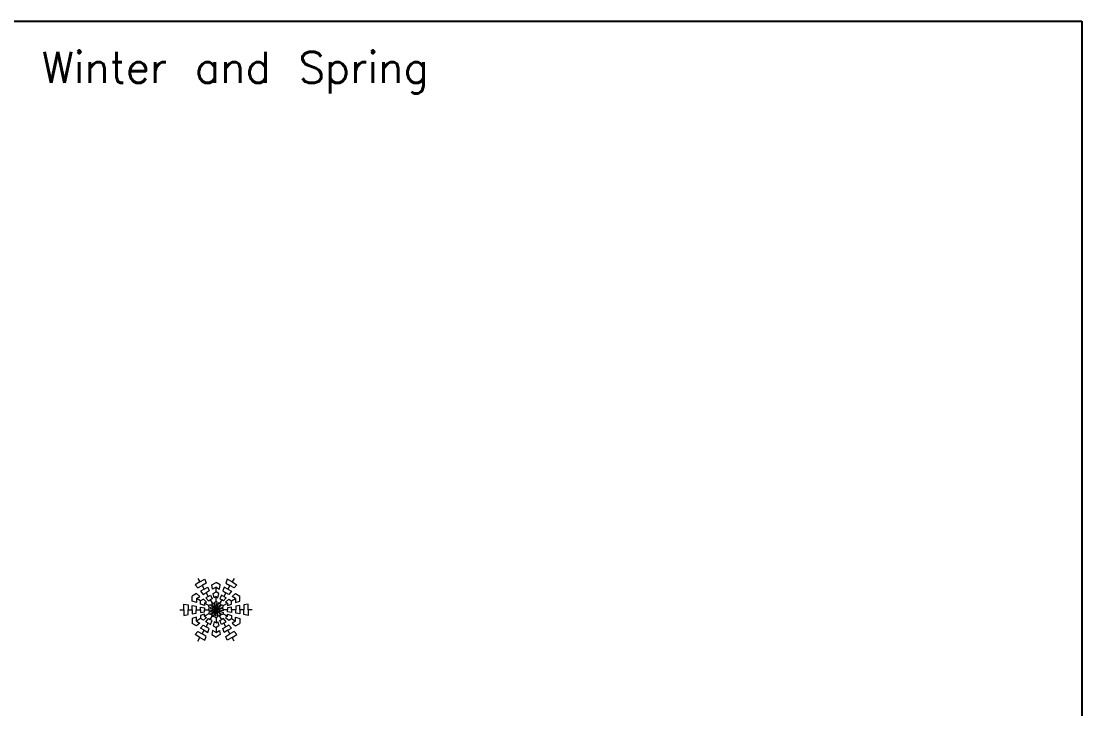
# Model space of a CAD drawing. Header units: millimetres. Extents: x 7 to 784, y -168 to 358.
# Drawn here: x 324 to 392.3, y 164.1 to 208.4 of the extents above; entities that cross this region are included whole.
import ezdxf

# ---------------------------------------------------------------- set-up
doc = ezdxf.new("R2010")
doc.units = ezdxf.units.MM
doc.layers.add('SnowBorder', color=145, linetype='Continuous')
doc.styles.get("Standard").update_dxf_attribs({"font": 'txt.shx'})

msp = doc.modelspace()

# ---------------------------------------------------------------- linework, layer by layer
for p, q in [((194.59931, 208.39211), (392.33927, 208.39211)), ((392.33927, 208.39211), (392.33927, 24.75245))]:
    msp.add_line(p, q)
at = {"layer": 'SnowBorder', "lineweight": 0}
for p, q in [((335.55911, 172.30075), (335.24345, 172.11851)), ((335.24345, 172.11851), (335.41692, 171.91557)), ((335.42511, 172.53285), (335.55911, 172.30075)), ((335.42511, 172.53285), (335.55911, 172.30075)), ((335.55911, 172.30075), (335.87477, 172.483)), ((335.96378, 172.23131), (335.69035, 172.07344)), ((335.87477, 172.483), (335.96378, 172.23131)), ((336.31414, 172.11785), (336.59018, 172.27632)), ((336.36426, 171.8459), (336.31414, 172.11785)), ((336.86622, 172.11785), (336.59018, 172.27632)), ((336.8161, 171.8459), (336.86622, 172.11785)), ((337.30559, 172.483), (337.21658, 172.23131)), ((337.21658, 172.23131), (337.49001, 172.07344)), ((337.62125, 172.30075), (337.30559, 172.483)), ((337.75526, 172.53285), (337.62125, 172.30075)), ((337.75526, 172.53285), (337.62125, 172.30075)), ((337.62125, 172.30075), (337.93691, 172.11851)), ((337.93691, 172.11851), (337.76345, 171.91557)), ((335.34, 171.55543), (335.06473, 171.3956)), ((335.55045, 171.37605), (335.34, 171.55543)), ((335.41692, 171.91557), (335.69035, 172.07344)), ((335.82574, 171.83894), (335.5951, 171.70578)), ((335.5951, 171.70578), (335.76328, 171.50096)), ((335.69035, 172.07344), (335.82574, 171.83894)), ((335.69035, 172.07344), (335.82574, 171.83894)), ((335.76328, 171.50096), (335.95648, 171.6125)), ((335.82574, 171.83894), (336.05638, 171.9721)), ((336.14967, 171.72404), (335.95648, 171.6125)), ((335.95648, 171.6125), (336.09302, 171.37599)), ((335.95648, 171.6125), (336.09302, 171.37599)), ((336.05638, 171.9721), (336.14967, 171.72404)), ((336.09302, 171.37599), (336.24232, 171.46219)), ((336.24232, 171.46219), (336.33587, 171.2136)), ((336.59018, 171.97634), (336.36426, 171.8459)), ((336.41311, 171.5584), (336.59018, 171.66198)), ((336.46197, 171.28573), (336.41311, 171.5584)), ((336.59018, 171.66198), (336.59018, 171.97634)), ((336.59018, 171.66198), (336.59018, 171.97634)), ((336.59018, 171.97634), (336.8161, 171.8459)), ((336.76726, 171.5584), (336.59018, 171.66198)), ((336.71839, 171.28573), (336.76726, 171.5584)), ((336.93805, 171.46219), (336.84449, 171.2136)), ((337.08734, 171.37599), (336.93805, 171.46219)), ((337.12399, 171.9721), (337.03069, 171.72404)), ((337.03069, 171.72404), (337.22389, 171.6125)), ((337.22389, 171.6125), (337.08734, 171.37599)), ((337.22389, 171.6125), (337.08734, 171.37599)), ((337.35463, 171.83894), (337.12399, 171.9721)), ((337.41709, 171.50096), (337.22389, 171.6125)), ((337.49001, 172.07344), (337.35463, 171.83894)), ((337.49001, 172.07344), (337.35463, 171.83894)), ((337.35463, 171.83894), (337.58527, 171.70578)), ((337.58527, 171.70578), (337.41709, 171.50096)), ((337.76345, 171.91557), (337.49001, 172.07344)), ((337.62992, 171.37605), (337.84037, 171.55543)), ((337.84037, 171.55543), (338.11563, 171.3956)), ((334.52804, 170.51489), (334.52804, 170.87938)), ((334.52804, 170.87938), (334.79052, 170.83062)), ((334.79052, 170.83062), (334.79052, 170.51489)), ((335.0613, 170.51489), (335.0613, 170.78121)), ((335.0613, 170.78121), (335.32277, 170.73797)), ((335.06395, 171.07731), (335.06473, 171.3956)), ((335.32453, 170.98474), (335.06395, 171.07731)), ((335.32277, 170.73797), (335.32277, 170.51489)), ((335.32453, 171.24561), (335.55045, 171.37605)), ((335.59677, 171.08843), (335.32453, 171.24561)), ((335.32453, 171.24561), (335.32453, 170.98474)), ((335.59677, 171.08843), (335.32453, 171.24561)), ((335.77501, 171.18999), (335.59677, 171.08843)), ((335.59794, 170.88329), (335.59677, 171.08843)), ((335.85851, 170.78927), (335.59794, 170.88329)), ((335.98672, 171.01134), (335.77501, 171.18999)), ((335.85851, 170.93732), (335.98672, 171.01134)), ((336.13117, 170.7799), (335.85851, 170.93732)), ((335.85851, 170.93732), (335.85851, 170.78927)), ((336.13117, 170.7799), (335.85851, 170.93732)), ((336.09302, 171.37599), (335.94372, 171.2898)), ((335.94372, 171.2898), (336.11224, 171.08448)), ((336.11224, 171.08448), (336.22405, 171.14904)), ((336.13067, 170.68757), (336.13117, 170.7799)), ((336.21088, 170.82649), (336.13117, 170.7799)), ((336.42755, 170.64721), (336.21088, 170.82649)), ((336.33587, 171.2136), (336.22405, 171.14904)), ((336.22405, 171.14904), (336.35995, 170.91366)), ((336.22405, 171.14904), (336.35995, 170.91366)), ((336.35995, 170.91366), (336.29022, 170.87394)), ((336.29022, 170.87394), (336.46056, 170.6696)), ((336.35995, 170.91366), (336.42921, 170.95419)), ((336.42921, 170.95419), (336.52101, 170.7045)), ((336.59018, 171.35975), (336.46197, 171.28573)), ((336.50997, 170.99917), (336.59018, 171.04491)), ((336.55691, 170.72189), (336.50997, 170.99917)), ((336.59018, 170.74224), (336.55691, 170.72189)), ((336.59018, 171.04491), (336.59018, 171.35975)), ((336.59018, 171.04491), (336.59018, 171.35975)), ((336.59018, 171.35975), (336.71839, 171.28573)), ((336.67039, 170.99917), (336.59018, 171.04491)), ((336.59018, 170.51489), (336.59018, 170.74224)), ((336.59018, 170.74224), (336.62346, 170.72189)), ((336.59018, 170.51489), (336.59018, 170.74224)), ((336.62346, 170.72189), (336.67039, 170.99917)), ((336.75116, 170.95419), (336.65936, 170.7045)), ((336.89014, 170.87394), (336.7198, 170.6696)), ((336.82041, 170.91366), (336.75116, 170.95419)), ((336.75282, 170.64721), (336.96948, 170.82649)), ((336.95631, 171.14904), (336.82041, 170.91366)), ((336.95631, 171.14904), (336.82041, 170.91366)), ((336.82041, 170.91366), (336.89014, 170.87394)), ((336.84449, 171.2136), (336.95631, 171.14904)), ((337.06813, 171.08448), (336.95631, 171.14904)), ((336.96948, 170.82649), (337.0492, 170.7799)), ((337.0492, 170.7799), (337.32186, 170.93732)), ((337.0492, 170.7799), (337.32186, 170.93732)), ((337.04969, 170.68757), (337.0492, 170.7799)), ((337.23664, 171.2898), (337.06813, 171.08448)), ((337.08734, 171.37599), (337.23664, 171.2898)), ((337.19364, 171.01134), (337.40535, 171.18999)), ((337.32186, 170.93732), (337.19364, 171.01134)), ((337.32186, 170.93732), (337.32186, 170.78927)), ((337.32186, 170.78927), (337.58243, 170.88329)), ((337.40535, 171.18999), (337.58359, 171.08843)), ((337.58243, 170.88329), (337.58359, 171.08843)), ((337.58359, 171.08843), (337.85584, 171.24561)), ((337.58359, 171.08843), (337.85584, 171.24561)), ((337.85584, 171.24561), (337.62992, 171.37605)), ((337.85584, 171.24561), (337.85584, 170.98474)), ((337.85584, 170.98474), (338.11641, 171.07731)), ((338.11907, 170.78121), (337.8576, 170.73797)), ((337.8576, 170.73797), (337.8576, 170.51489)), ((338.11641, 171.07731), (338.11563, 171.3956)), ((338.11907, 170.51489), (338.11907, 170.78121)), ((338.65232, 170.87938), (338.38985, 170.83062)), ((338.38985, 170.83062), (338.38985, 170.51489)), ((338.65232, 170.51489), (338.65232, 170.87938)), ((334.26003, 170.51489), (334.52804, 170.51489)), ((334.26003, 170.51489), (334.52804, 170.51489)), ((334.52804, 170.51489), (334.52804, 170.15039)), ((334.52804, 170.15039), (334.79052, 170.19915)), ((334.79052, 170.19915), (334.79052, 170.51489)), ((334.79052, 170.51489), (335.0613, 170.51489)), ((334.79052, 170.51489), (335.0613, 170.51489)), ((335.0613, 170.51489), (335.0613, 170.24857)), ((335.0613, 170.24857), (335.32277, 170.2918)), ((335.32277, 170.2918), (335.32277, 170.51489)), ((335.32277, 170.51489), (335.59586, 170.51489)), ((335.32277, 170.51489), (335.59586, 170.51489)), ((335.59586, 170.51489), (335.59586, 170.68728)), ((335.59586, 170.68728), (335.85793, 170.644)), ((335.59586, 170.51489), (335.59586, 170.34249)), ((335.59586, 170.34249), (335.85793, 170.38577)), ((335.59794, 170.14648), (335.59677, 169.94134)), ((335.85851, 170.2405), (335.59794, 170.14648)), ((335.85793, 170.644), (335.85793, 170.51489)), ((335.85793, 170.38577), (335.85793, 170.51489)), ((335.85793, 170.51489), (336.12972, 170.51489)), ((335.85793, 170.51489), (336.12972, 170.51489)), ((336.13117, 170.24987), (335.85851, 170.09245)), ((336.13117, 170.24987), (335.85851, 170.09245)), ((335.85851, 170.09245), (335.85851, 170.2405)), ((335.85851, 170.09245), (335.98672, 170.01843)), ((336.12972, 170.51489), (336.12925, 170.59513)), ((336.12925, 170.59513), (336.39139, 170.54978)), ((336.12972, 170.51489), (336.12925, 170.43464)), ((336.12925, 170.43464), (336.39139, 170.47999)), ((336.39427, 170.58957), (336.13067, 170.68757)), ((336.39427, 170.4402), (336.13067, 170.3422)), ((336.13067, 170.3422), (336.13117, 170.24987)), ((336.21088, 170.20328), (336.13117, 170.24987)), ((336.42755, 170.38256), (336.21088, 170.20328)), ((336.22405, 169.88073), (336.35995, 170.11611)), ((336.22405, 169.88073), (336.35995, 170.11611)), ((336.29022, 170.15583), (336.46056, 170.36017)), ((336.35995, 170.11611), (336.29022, 170.15583)), ((336.35995, 170.11611), (336.42921, 170.07558)), ((336.39139, 170.54978), (336.39139, 170.51489)), ((336.39139, 170.47999), (336.39139, 170.51489)), ((336.39139, 170.51489), (336.59018, 170.51489)), ((336.39139, 170.51489), (336.59018, 170.51489)), ((336.39329, 170.62856), (336.42755, 170.64721)), ((336.39329, 170.62856), (336.39427, 170.58957)), ((336.59018, 170.51489), (336.39329, 170.62856)), ((336.59018, 170.51489), (336.39329, 170.62856)), ((336.59018, 170.51489), (336.39329, 170.40121)), ((336.59018, 170.51489), (336.39329, 170.40121)), ((336.39329, 170.40121), (336.39427, 170.4402)), ((336.39329, 170.40121), (336.42755, 170.38256)), ((336.42921, 170.07558), (336.52101, 170.32528)), ((336.46056, 170.6696), (336.49078, 170.68705)), ((336.46056, 170.36017), (336.49078, 170.34272)), ((336.52101, 170.7045), (336.49078, 170.68705)), ((336.49078, 170.68705), (336.59018, 170.51489)), ((336.49078, 170.68705), (336.59018, 170.51489)), ((336.49078, 170.34272), (336.59018, 170.51489)), ((336.49078, 170.34272), (336.59018, 170.51489)), ((336.52101, 170.32528), (336.49078, 170.34272)), ((336.55691, 170.30788), (336.50997, 170.0306)), ((336.59018, 170.28753), (336.55691, 170.30788)), ((336.68958, 170.68705), (336.59018, 170.51489)), ((336.68958, 170.68705), (336.59018, 170.51489)), ((336.59018, 170.51489), (336.78708, 170.62856)), ((336.59018, 170.51489), (336.78708, 170.62856)), ((336.78898, 170.51489), (336.59018, 170.51489)), ((336.68958, 170.34272), (336.59018, 170.51489)), ((336.59018, 170.51489), (336.59018, 170.28753)), ((336.59018, 170.51489), (336.59018, 170.28753)), ((336.78898, 170.51489), (336.59018, 170.51489)), ((336.59018, 170.51489), (336.78708, 170.40121)), ((336.68958, 170.34272), (336.59018, 170.51489)), ((336.59018, 170.51489), (336.78708, 170.40121)), ((336.59018, 170.28753), (336.62346, 170.30788)), ((336.62346, 170.30788), (336.67039, 170.0306)), ((336.65936, 170.7045), (336.68958, 170.68705)), ((336.65936, 170.32528), (336.68958, 170.34272)), ((336.75116, 170.07558), (336.65936, 170.32528)), ((336.7198, 170.6696), (336.68958, 170.68705)), ((336.7198, 170.36017), (336.68958, 170.34272)), ((336.89014, 170.15583), (336.7198, 170.36017)), ((336.82041, 170.11611), (336.75116, 170.07558)), ((336.78708, 170.62856), (336.75282, 170.64721)), ((336.78708, 170.40121), (336.75282, 170.38256)), ((336.75282, 170.38256), (336.96948, 170.20328)), ((336.78609, 170.58957), (337.04969, 170.68757)), ((336.78708, 170.62856), (336.78609, 170.58957)), ((336.78708, 170.40121), (336.78609, 170.4402)), ((336.78609, 170.4402), (337.04969, 170.3422)), ((337.05112, 170.59513), (336.78898, 170.54978)), ((336.78898, 170.54978), (336.78898, 170.51489)), ((336.78898, 170.47999), (336.78898, 170.51489)), ((337.05112, 170.43464), (336.78898, 170.47999)), ((336.82041, 170.11611), (336.89014, 170.15583)), ((336.95631, 169.88073), (336.82041, 170.11611)), ((336.95631, 169.88073), (336.82041, 170.11611)), ((336.96948, 170.20328), (337.0492, 170.24987)), ((337.04969, 170.3422), (337.0492, 170.24987)), ((337.0492, 170.24987), (337.32186, 170.09245)), ((337.0492, 170.24987), (337.32186, 170.09245)), ((337.05064, 170.51489), (337.05112, 170.59513)), ((337.32244, 170.51489), (337.05064, 170.51489)), ((337.32244, 170.51489), (337.05064, 170.51489)), ((337.05064, 170.51489), (337.05112, 170.43464)), ((337.32186, 170.09245), (337.19364, 170.01843)), ((337.32186, 170.09245), (337.32186, 170.2405)), ((337.32186, 170.2405), (337.58243, 170.14648)), ((337.58451, 170.68728), (337.32244, 170.644)), ((337.32244, 170.644), (337.32244, 170.51489)), ((337.32244, 170.38577), (337.32244, 170.51489)), ((337.58451, 170.34249), (337.32244, 170.38577)), ((337.58243, 170.14648), (337.58359, 169.94134)), ((337.58451, 170.51489), (337.58451, 170.68728)), ((337.8576, 170.51489), (337.58451, 170.51489)), ((337.8576, 170.51489), (337.58451, 170.51489)), ((337.58451, 170.51489), (337.58451, 170.34249)), ((337.8576, 170.2918), (337.8576, 170.51489)), ((338.11907, 170.24857), (337.8576, 170.2918)), ((338.38985, 170.51489), (338.11907, 170.51489)), ((338.38985, 170.51489), (338.11907, 170.51489)), ((338.11907, 170.51489), (338.11907, 170.24857)), ((338.38985, 170.19915), (338.38985, 170.51489)), ((338.65232, 170.15039), (338.38985, 170.19915)), ((338.92033, 170.51489), (338.65232, 170.51489)), ((338.92033, 170.51489), (338.65232, 170.51489)), ((338.65232, 170.51489), (338.65232, 170.15039)), ((335.32453, 170.04503), (335.06395, 169.95246)), ((335.06395, 169.95246), (335.06473, 169.63417)), ((335.34, 169.47434), (335.06473, 169.63417)), ((335.32453, 169.78416), (335.32453, 170.04503)), ((335.59677, 169.94134), (335.32453, 169.78416)), ((335.59677, 169.94134), (335.32453, 169.78416)), ((335.32453, 169.78416), (335.55045, 169.65372)), ((335.55045, 169.65372), (335.34, 169.47434)), ((335.5951, 169.32399), (335.76328, 169.52882)), ((335.77501, 169.83978), (335.59677, 169.94134)), ((335.76328, 169.52882), (335.95648, 169.41727)), ((335.98672, 170.01843), (335.77501, 169.83978)), ((335.94372, 169.73997), (336.11224, 169.94529)), ((336.09302, 169.65378), (335.94372, 169.73997)), ((335.95648, 169.41727), (336.09302, 169.65378)), ((335.95648, 169.41727), (336.09302, 169.65378)), ((336.14967, 169.30573), (335.95648, 169.41727)), ((336.09302, 169.65378), (336.24232, 169.56758)), ((336.11224, 169.94529), (336.22405, 169.88073)), ((336.33587, 169.81617), (336.22405, 169.88073)), ((336.24232, 169.56758), (336.33587, 169.81617)), ((336.46197, 169.74404), (336.41311, 169.47138)), ((336.41311, 169.47138), (336.59018, 169.36779)), ((336.59018, 169.67002), (336.46197, 169.74404)), ((336.50997, 170.0306), (336.59018, 169.98486)), ((336.67039, 170.0306), (336.59018, 169.98486)), ((336.59018, 169.98486), (336.59018, 169.67002)), ((336.59018, 169.98486), (336.59018, 169.67002)), ((336.59018, 169.67002), (336.71839, 169.74404)), ((336.76726, 169.47138), (336.59018, 169.36779)), ((336.59018, 169.36779), (336.59018, 169.05343)), ((336.59018, 169.36779), (336.59018, 169.05343)), ((336.71839, 169.74404), (336.76726, 169.47138)), ((336.84449, 169.81617), (336.95631, 169.88073)), ((336.93805, 169.56758), (336.84449, 169.81617)), ((337.08734, 169.65378), (336.93805, 169.56758)), ((337.06813, 169.94529), (336.95631, 169.88073)), ((337.03069, 169.30573), (337.22389, 169.41727)), ((337.23664, 169.73997), (337.06813, 169.94529)), ((337.08734, 169.65378), (337.23664, 169.73997)), ((337.22389, 169.41727), (337.08734, 169.65378)), ((337.22389, 169.41727), (337.08734, 169.65378)), ((337.19364, 170.01843), (337.40535, 169.83978)), ((337.41709, 169.52882), (337.22389, 169.41727)), ((337.40535, 169.83978), (337.58359, 169.94134)), ((337.58527, 169.32399), (337.41709, 169.52882)), ((337.58359, 169.94134), (337.85584, 169.78416)), ((337.58359, 169.94134), (337.85584, 169.78416)), ((337.85584, 169.78416), (337.62992, 169.65372)), ((337.62992, 169.65372), (337.84037, 169.47434)), ((337.84037, 169.47434), (338.11563, 169.63417)), ((337.85584, 169.78416), (337.85584, 170.04503)), ((337.85584, 170.04503), (338.11641, 169.95246)), ((338.11641, 169.95246), (338.11563, 169.63417)), ((335.24345, 168.91126), (335.41692, 169.1142)), ((335.55911, 168.72902), (335.24345, 168.91126)), ((335.41692, 169.1142), (335.69035, 168.95633)), ((335.42511, 168.49692), (335.55911, 168.72902)), ((335.42511, 168.49692), (335.55911, 168.72902)), ((335.55911, 168.72902), (335.87477, 168.54677)), ((335.82574, 169.19083), (335.5951, 169.32399)), ((335.69035, 168.95633), (335.82574, 169.19083)), ((335.69035, 168.95633), (335.82574, 169.19083)), ((335.96378, 168.79846), (335.69035, 168.95633)), ((335.82574, 169.19083), (336.05638, 169.05767)), ((335.87477, 168.54677), (335.96378, 168.79846)), ((336.05638, 169.05767), (336.14967, 169.30573)), ((336.36426, 169.18387), (336.31414, 168.91192)), ((336.31414, 168.91192), (336.59018, 168.75345)), ((336.59018, 169.05343), (336.36426, 169.18387)), ((336.59018, 169.05343), (336.8161, 169.18387)), ((336.86622, 168.91192), (336.59018, 168.75345)), ((336.8161, 169.18387), (336.86622, 168.91192)), ((337.12399, 169.05767), (337.03069, 169.30573)), ((337.35463, 169.19083), (337.12399, 169.05767)), ((337.21658, 168.79846), (337.49001, 168.95633)), ((337.30559, 168.54677), (337.21658, 168.79846)), ((337.62125, 168.72902), (337.30559, 168.54677)), ((337.35463, 169.19083), (337.58527, 169.32399)), ((337.49001, 168.95633), (337.35463, 169.19083)), ((337.49001, 168.95633), (337.35463, 169.19083)), ((337.76345, 169.1142), (337.49001, 168.95633)), ((337.62125, 168.72902), (337.93691, 168.91126)), ((337.75526, 168.49692), (337.62125, 168.72902)), ((337.75526, 168.49692), (337.62125, 168.72902)), ((337.93691, 168.91126), (337.76345, 169.1142))]:
    msp.add_line(p, q, dxfattribs=at)

# ---------------------------------------------------------------- texts
at = {"insert": (325.38512, 206.41666), "char_height": 2, "width": 173.654321, "attachment_point": 1}
msp.add_mtext('Winter and Spring', dxfattribs=at)

doc.saveas('drawing.dxf')
